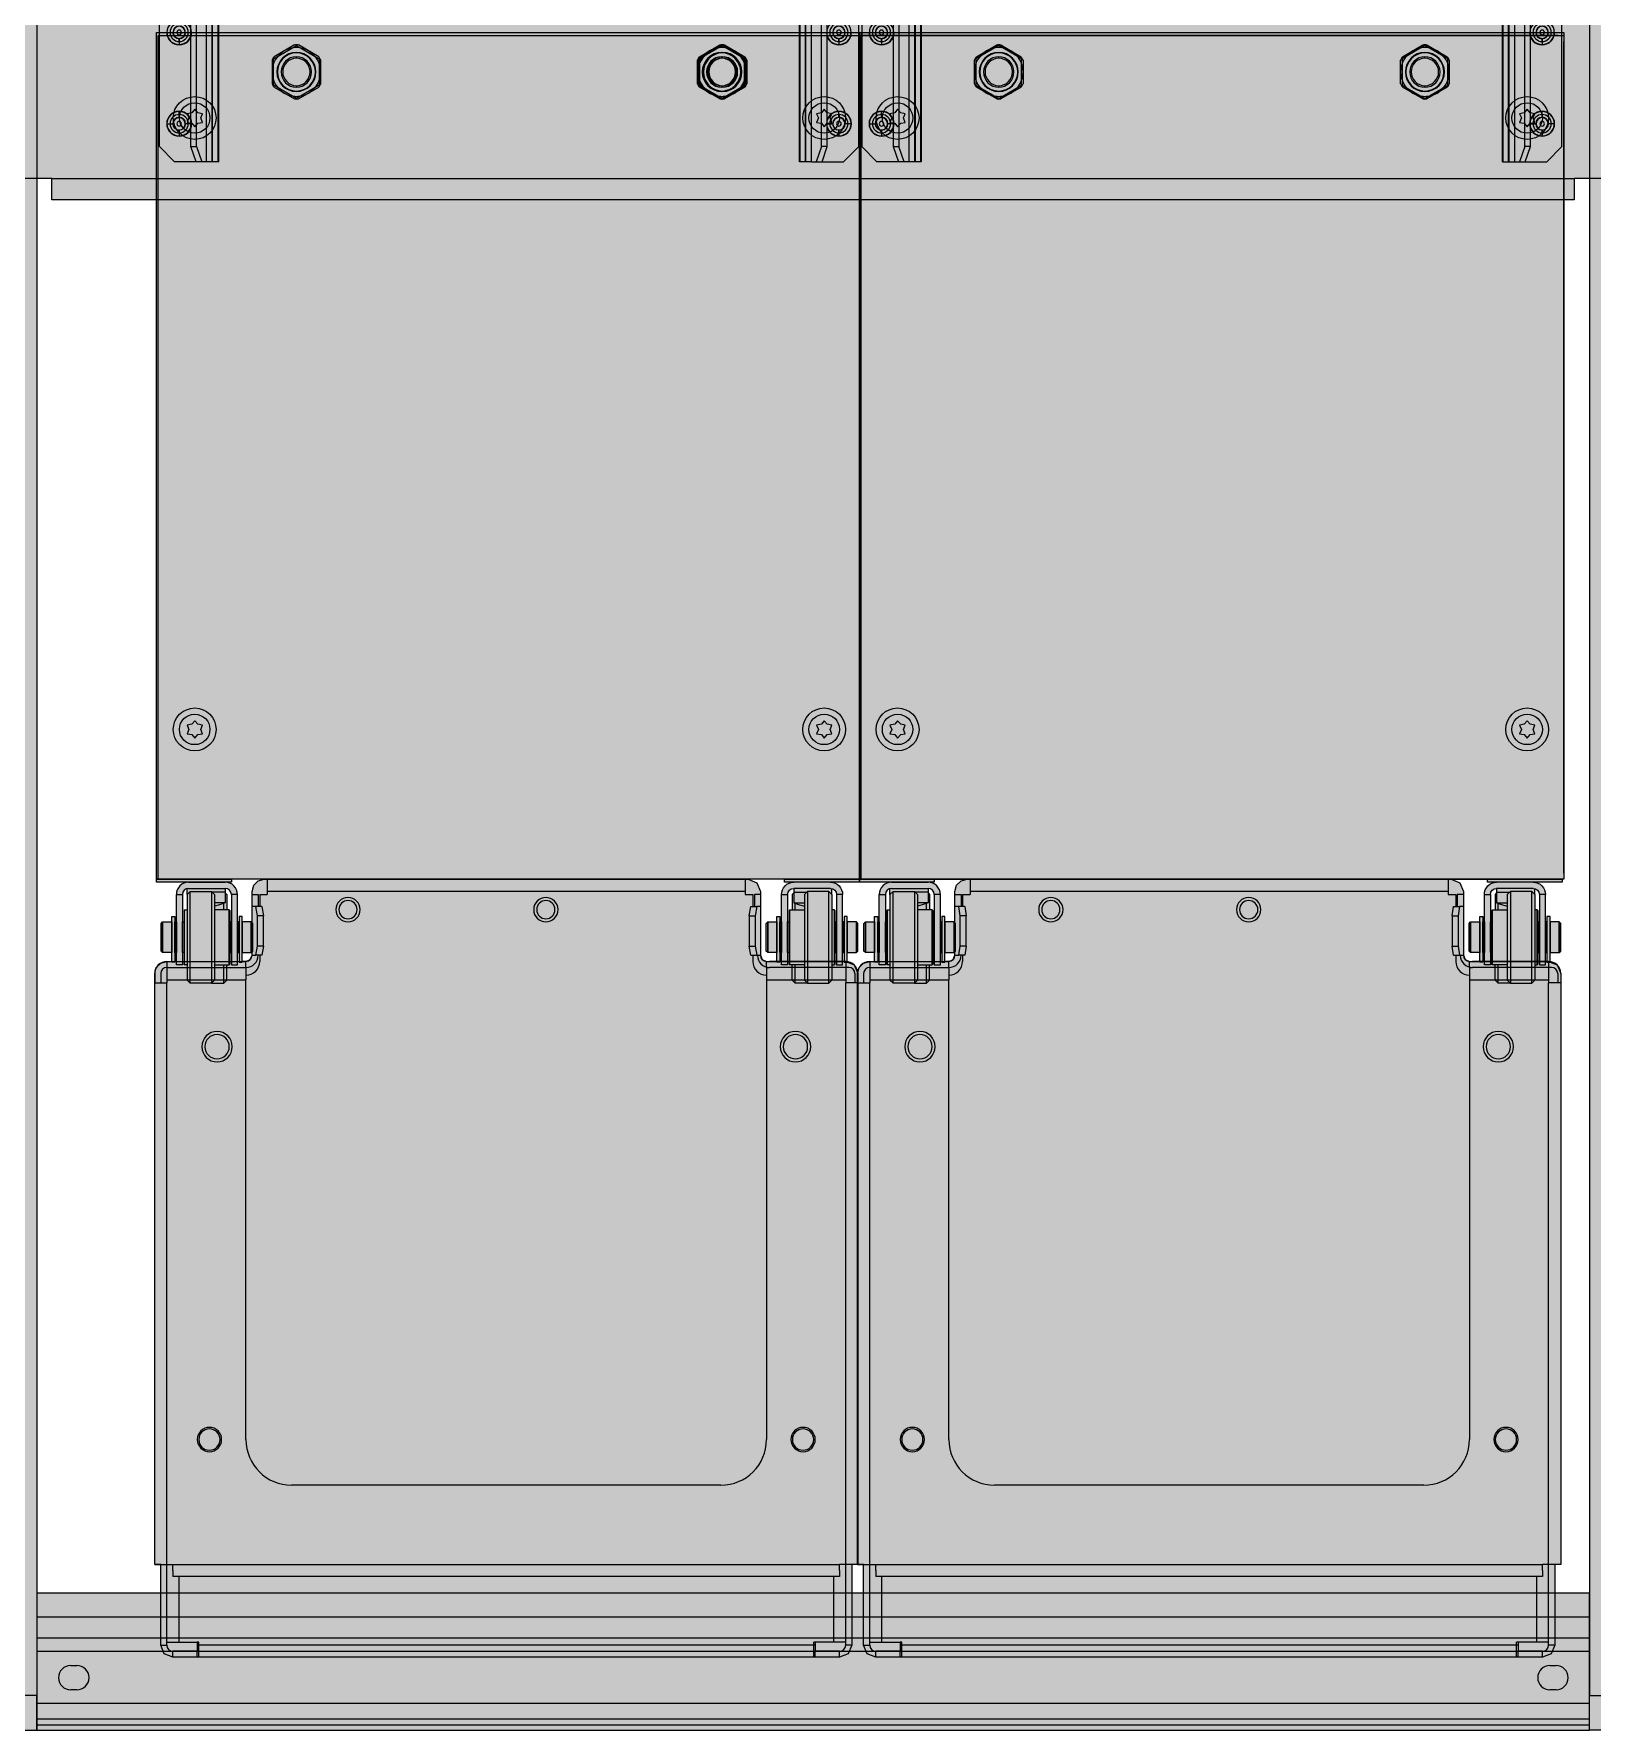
# Model space of a CAD drawing. Header units: millimetres. Extents: x 6914 to 9858, y -2771 to -210.
# Drawn here: x 7358 to 7870, y -2360 to -1803 of the extents above; entities that cross this region are included whole.
import ezdxf

# ---------------------------------------------------------------- set-up
doc = ezdxf.new("R2010")
doc.units = ezdxf.units.MM
doc.layers.get('0').update_dxf_attribs({"lineweight": 9})
for name, color, linetype in [('APPAREILLAGE', 7, 'Continuous'), ('Description Simplified', 7, 'Continuous'), ('HIDDEN', 7, 'Continuous'), ('MAIN-1', 7, 'Continuous'), ('Modules', 7, 'Continuous')]:
    doc.layers.add(name, color=color, linetype=linetype)
for name, color, linetype, lineweight in [('THICK', 7, 'Continuous', 13), ('тонкая', 7, 'Continuous', 13), ('Штриховка шкафов', 7, 'Continuous', 9)]:
    doc.layers.add(name, color=color, linetype=linetype, lineweight=lineweight)

# ---------------------------------------------------------------- blocks, each defined once
blk = doc.blocks.new('VW3A99ACFCB')
at = {"ltscale": 10, "true_color": 0xf0f0f0}
h = blk.add_hatch(color=7, dxfattribs=at)
h.dxf.hatch_style = 1
h.paths.add_polyline_path([(-250, -110), (-250, -103), (-285, -103), (-290, -98), (-290, -12), (-285, -7), (-250, -7), (-250, 0), (250, 0), (250, -7), (285, -7), (290, -12), (290, -98), (285, -103), (250, -103), (250, -110)])
at = {"ltscale": 40}
blk.add_line((-250, -103), (250, -103), dxfattribs=at)
at = {"ltscale": 10}
blk.add_lwpolyline([(-250, -110), (-250, -103), (-285, -103), (-290, -98), (-290, -12), (-285, -7), (-250, -7), (-250, 0), (250, 0), (250, -7), (285, -7), (290, -12), (290, -98), (285, -103), (250, -103), (250, -110), (-250, -110)], dxfattribs=at)
at = {"layer": 'HIDDEN'}
for p, q in [((-199.22, -97.5), (-199.22, -12.5)), ((-199.22, -97.5), (-199.22, -12.5)), ((-197.34, -97.5), (-197.34, -12.5)), ((-197.22, -97.5), (-197.22, -12.5)), ((-195.46, -97.5), (-195.46, -12.5)), ((-195.22, -97.5), (-195.22, -12.5)), ((-4.5, -97.5), (-4.5, -12.5)), ((-4.26, -97.5), (-4.26, -12.5)), ((-2.5, -97.5), (-2.5, -12.5)), ((-2.38, -97.5), (-2.38, -12.5)), ((-0.5, -97.5), (-0.5, -12.5)), ((-0.5, -97.5), (-0.5, -12.5)), ((31.5, -12.5), (31.5, -97.5)), ((31.5, -12.5), (31.5, -97.5)), ((33.38, -12.5), (33.38, -97.5)), ((33.5, -12.5), (33.5, -97.5)), ((35.26, -12.5), (35.26, -97.5)), ((35.5, -12.5), (35.5, -97.5)), ((226.5, -97.5), (226.5, -12.5)), ((226.74, -97.5), (226.74, -12.5)), ((228.5, -97.5), (228.5, -12.5)), ((228.62, -97.5), (228.62, -12.5)), ((230.5, -97.5), (230.5, -12.5)), ((230.5, -97.5), (230.5, -12.5)), ((-214.72, -92.5), (-214.72, -17.5)), ((-204.38, -92.5), (-204.38, -17.5)), ((-202.5, -92.5), (-202.5, -17.5)), ((2.78, -92.5), (2.78, -17.5)), ((4.66, -92.5), (4.66, -17.5)), ((15, -92.5), (15, -17.5)), ((16, -17.5), (16, -92.5)), ((26.34, -17.5), (26.34, -92.5)), ((28.22, -17.5), (28.22, -92.5)), ((233.78, -92.5), (233.78, -17.5)), ((235.66, -92.5), (235.66, -17.5)), ((246, -92.5), (246, -17.5)), ((-208.22, -55.75), (-208.22, -55.75)), ((-208.22, -58), (-208.22, -57)), ((-208.22, -57), (-208.22, -57)), ((-208.22, -57), (-208.22, -59)), ((-208.22, -57), (-208.22, -58)), ((-208.22, -57.05), (-208.22, -57.05)), ((-170.37, -59.14), (-177.07, -63)), ((-170.37, -59.14), (-170.37, -59.14)), ((-169.72, -59.34), (-169.72, -59.34)), ((-169.07, -59.14), (-169.07, -59.14)), ((-162.37, -63), (-169.07, -59.14)), ((-37.35, -63), (-30.65, -59.14)), ((-37.11, -63), (-30.41, -59.14)), ((-30.65, -59.14), (-30.65, -59.14)), ((-30.41, -59.14), (-30.41, -59.14)), ((-30, -59.34), (-30, -59.34)), ((-29.76, -59.34), (-29.76, -59.34)), ((-29.35, -59.14), (-29.35, -59.14)), ((-29.35, -59.14), (-22.65, -63)), ((-29.11, -59.14), (-22.41, -63)), ((-29.11, -59.14), (-29.11, -59.14)), ((8.5, -55.75), (8.5, -55.75)), ((8.5, -58), (8.5, -57)), ((8.5, -57), (8.5, -57)), ((8.5, -57), (8.5, -59)), ((8.5, -57), (8.5, -58)), ((8.5, -57.05), (8.5, -57.05)), ((22.5, -55.75), (22.5, -55.75)), ((22.5, -58), (22.5, -57)), ((22.5, -57), (22.5, -57)), ((22.5, -57), (22.5, -59)), ((22.5, -57), (22.5, -58)), ((22.5, -57.05), (22.5, -57.05)), ((53.65, -63), (60.35, -59.14)), ((60.35, -59.14), (60.35, -59.14)), ((61, -59.34), (61, -59.34)), ((61.65, -59.14), (61.65, -59.14)), ((61.65, -59.14), (68.35, -63)), ((193.65, -63), (200.35, -59.14)), ((200.35, -59.14), (200.35, -59.14)), ((201, -59.34), (201, -59.34)), ((201.65, -59.14), (201.65, -59.14)), ((201.65, -59.14), (208.35, -63)), ((239.5, -55.75), (239.5, -55.75)), ((239.5, -58), (239.5, -57)), ((239.5, -57), (239.5, -57)), ((239.5, -57), (239.5, -59)), ((239.5, -57), (239.5, -58)), ((239.5, -57.05), (239.5, -57.05)), ((-177.72, -64.13), (-177.72, -64.13)), ((-177.72, -64.13), (-177.72, -71.87)), ((-177.22, -63.67), (-177.22, -63.67)), ((-177.07, -63), (-177.07, -63)), ((-169.72, -61.57), (-169.72, -61.57)), ((-169.72, -63), (-169.72, -63)), ((-169.72, -63), (-169.72, -63)), ((-162.37, -63), (-162.37, -63)), ((-162.22, -63.67), (-162.22, -63.67)), ((-161.72, -64.13), (-161.72, -64.13)), ((-161.72, -71.87), (-161.72, -64.13)), ((-38, -64.13), (-38, -64.13)), ((-38, -71.87), (-38, -64.13)), ((-37.76, -64.13), (-37.76, -64.13)), ((-37.76, -71.87), (-37.76, -64.13)), ((-37.5, -63.67), (-37.5, -63.67)), ((-37.35, -63), (-37.35, -63)), ((-37.26, -63.67), (-37.26, -63.67)), ((-37.11, -63), (-37.11, -63)), ((-30, -61.57), (-30, -61.57)), ((-30, -63), (-30, -63)), ((-30, -63), (-30, -63)), ((-29.76, -61.57), (-29.76, -61.57)), ((-29.76, -63), (-29.76, -63)), ((-29.76, -63), (-29.76, -63)), ((-22.65, -63), (-22.65, -63)), ((-22.5, -63.67), (-22.5, -63.67)), ((-22.41, -63), (-22.41, -63)), ((-22.26, -63.67), (-22.26, -63.67)), ((-22, -64.13), (-22, -64.13)), ((-22, -64.13), (-22, -71.87)), ((-21.76, -64.13), (-21.76, -64.13)), ((-21.76, -64.13), (-21.76, -71.87)), ((53, -64.13), (53, -64.13)), ((53, -71.87), (53, -64.13)), ((53.5, -63.67), (53.5, -63.67)), ((53.65, -63), (53.65, -63)), ((61, -61.57), (61, -61.57)), ((61, -63), (61, -63)), ((61, -63), (61, -63)), ((68.35, -63), (68.35, -63)), ((68.5, -63.67), (68.5, -63.67)), ((69, -64.13), (69, -64.13)), ((69, -64.13), (69, -71.87)), ((193, -64.13), (193, -64.13)), ((193, -71.87), (193, -64.13)), ((193.5, -63.67), (193.5, -63.67)), ((193.65, -63), (193.65, -63)), ((201, -61.57), (201, -61.57)), ((201, -63), (201, -63)), ((201, -63), (201, -63)), ((208.35, -63), (208.35, -63)), ((208.5, -63.67), (208.5, -63.67)), ((209, -64.13), (209, -64.13)), ((209, -64.13), (209, -71.87)), ((-177.72, -71.87), (-177.72, -71.87)), ((-177.22, -72.33), (-177.22, -72.33)), ((-175.97, -68), (-175.97, -68)), ((-163.47, -68), (-163.47, -68)), ((-162.22, -72.33), (-162.22, -72.33)), ((-161.72, -71.87), (-161.72, -71.87)), ((-38, -71.87), (-38, -71.87)), ((-37.76, -71.87), (-37.76, -71.87)), ((-37.5, -72.33), (-37.5, -72.33)), ((-37.26, -72.33), (-37.26, -72.33)), ((-36.25, -68), (-36.25, -68)), ((-36.01, -68), (-36.01, -68)), ((-23.75, -68), (-23.75, -68)), ((-23.51, -68), (-23.51, -68)), ((-22.5, -72.33), (-22.5, -72.33)), ((-22.26, -72.33), (-22.26, -72.33)), ((-22, -71.87), (-22, -71.87)), ((-21.76, -71.87), (-21.76, -71.87)), ((53, -71.87), (53, -71.87)), ((53.5, -72.33), (53.5, -72.33)), ((54.75, -68), (54.75, -68)), ((67.25, -68), (67.25, -68)), ((68.5, -72.33), (68.5, -72.33)), ((69, -71.87), (69, -71.87)), ((193, -71.87), (193, -71.87)), ((193.5, -72.33), (193.5, -72.33)), ((194.75, -68), (194.75, -68)), ((207.25, -68), (207.25, -68)), ((208.5, -72.33), (208.5, -72.33)), ((209, -71.87), (209, -71.87)), ((-177.07, -73), (-177.07, -73)), ((-177.07, -73), (-170.37, -76.86)), ((-170.37, -76.86), (-170.37, -76.86)), ((-169.72, -73), (-169.72, -73)), ((-169.72, -73), (-169.72, -73)), ((-169.72, -74.43), (-169.72, -74.43)), ((-169.72, -76.66), (-169.72, -76.66)), ((-169.07, -76.86), (-162.37, -73)), ((-169.07, -76.86), (-169.07, -76.86)), ((-162.37, -73), (-162.37, -73)), ((-37.35, -73), (-37.35, -73)), ((-30.65, -76.86), (-37.35, -73)), ((-37.11, -73), (-37.11, -73)), ((-30.41, -76.86), (-37.11, -73)), ((-30.65, -76.86), (-30.65, -76.86)), ((-30.41, -76.86), (-30.41, -76.86)), ((-30, -73), (-30, -73)), ((-30, -73), (-30, -73)), ((-30, -74.43), (-30, -74.43)), ((-30, -76.66), (-30, -76.66)), ((-29.76, -73), (-29.76, -73)), ((-29.76, -73), (-29.76, -73)), ((-29.76, -74.43), (-29.76, -74.43)), ((-29.76, -76.66), (-29.76, -76.66)), ((-22.65, -73), (-29.35, -76.86)), ((-29.35, -76.86), (-29.35, -76.86)), ((-22.41, -73), (-29.11, -76.86)), ((-29.11, -76.86), (-29.11, -76.86)), ((-22.65, -73), (-22.65, -73)), ((-22.41, -73), (-22.41, -73)), ((53.65, -73), (53.65, -73)), ((60.35, -76.86), (53.65, -73)), ((60.35, -76.86), (60.35, -76.86)), ((61, -73), (61, -73)), ((61, -73), (61, -73)), ((61, -74.43), (61, -74.43)), ((61, -76.66), (61, -76.66)), ((68.35, -73), (61.65, -76.86)), ((61.65, -76.86), (61.65, -76.86)), ((68.35, -73), (68.35, -73)), ((193.65, -73), (193.65, -73)), ((200.35, -76.86), (193.65, -73)), ((200.35, -76.86), (200.35, -76.86)), ((201, -73), (201, -73)), ((201, -73), (201, -73)), ((201, -74.43), (201, -74.43)), ((201, -76.66), (201, -76.66)), ((208.35, -73), (201.65, -76.86)), ((201.65, -76.86), (201.65, -76.86)), ((208.35, -73), (208.35, -73)), ((-208.22, -83), (-208.22, -81)), ((-208.22, -82), (-208.22, -83)), ((-208.22, -83), (-208.22, -82)), ((-208.22, -82.95), (-208.22, -82.95)), ((-208.22, -83), (-208.22, -83)), ((8.5, -83), (8.5, -81)), ((8.5, -82), (8.5, -83)), ((8.5, -83), (8.5, -82)), ((8.5, -82.95), (8.5, -82.95)), ((8.5, -83), (8.5, -83)), ((22.5, -83), (22.5, -81)), ((22.5, -82), (22.5, -83)), ((22.5, -83), (22.5, -82)), ((22.5, -82.95), (22.5, -82.95)), ((22.5, -83), (22.5, -83)), ((239.5, -83), (239.5, -81)), ((239.5, -82), (239.5, -83)), ((239.5, -83), (239.5, -82)), ((239.5, -82.95), (239.5, -82.95)), ((239.5, -83), (239.5, -83)), ((-212.22, -85), (-210.32, -85)), ((-210.32, -85), (-210.32, -85)), ((-208.22, -84.25), (-208.22, -84.25)), ((-208.22, -85.75), (-208.22, -85.75)), ((-208.22, -88), (-208.22, -87)), ((-208.22, -87), (-208.22, -87)), ((-208.22, -87), (-208.22, -89)), ((-208.22, -87), (-208.22, -88)), ((-208.22, -87.05), (-208.22, -87.05)), ((-204.22, -85), (-206.12, -85)), ((-206.12, -85), (-206.12, -85)), ((4.5, -85), (6.4, -85)), ((6.4, -85), (6.4, -85)), ((8.5, -84.25), (8.5, -84.25)), ((8.5, -85.75), (8.5, -85.75)), ((8.5, -88), (8.5, -87)), ((8.5, -87), (8.5, -87)), ((8.5, -87), (8.5, -89)), ((8.5, -87), (8.5, -88)), ((8.5, -87.05), (8.5, -87.05)), ((12.5, -85), (10.6, -85)), ((10.6, -85), (10.6, -85)), ((18.5, -85), (20.4, -85)), ((20.4, -85), (20.4, -85)), ((22.5, -84.25), (22.5, -84.25)), ((22.5, -85.75), (22.5, -85.75)), ((22.5, -88), (22.5, -87)), ((22.5, -87), (22.5, -87)), ((22.5, -87), (22.5, -89)), ((22.5, -87), (22.5, -88)), ((22.5, -87.05), (22.5, -87.05)), ((26.5, -85), (24.6, -85)), ((24.6, -85), (24.6, -85)), ((235.5, -85), (237.4, -85)), ((237.4, -85), (237.4, -85)), ((239.5, -84.25), (239.5, -84.25)), ((239.5, -85.75), (239.5, -85.75)), ((239.5, -88), (239.5, -87)), ((239.5, -87), (239.5, -87)), ((239.5, -87), (239.5, -89)), ((239.5, -87), (239.5, -88)), ((239.5, -87.05), (239.5, -87.05)), ((243.5, -85), (241.6, -85)), ((241.6, -85), (241.6, -85)), ((-214.72, -92.5), (-214.72, -92.5)), ((-209.72, -97.5), (-214.72, -92.5)), ((-202.67, -97.5), (-204.38, -92.5)), ((-204.38, -92.5), (-202.5, -92.5)), ((-202.5, -92.5), (-200.79, -97.5)), ((2.78, -92.5), (1.07, -97.5)), ((4.66, -92.5), (2.78, -92.5)), ((2.95, -97.5), (4.66, -92.5)), ((10, -97.5), (15, -92.5)), ((15, -92.5), (15, -92.5)), ((16, -92.5), (16, -92.5)), ((16, -92.5), (21, -97.5)), ((26.34, -92.5), (28.22, -92.5)), ((26.34, -92.5), (28.05, -97.5)), ((29.93, -97.5), (28.22, -92.5)), ((233.78, -92.5), (232.07, -97.5)), ((235.66, -92.5), (233.78, -92.5)), ((233.95, -97.5), (235.66, -92.5)), ((241, -97.5), (246, -92.5)), ((246, -92.5), (246, -92.5)), ((-209.72, -97.5), (-209.72, -97.5)), ((-199.22, -97.5), (-209.72, -97.5)), ((-199.22, -97.5), (-199.22, -97.5)), ((-195.22, -97.5), (-199.22, -97.5)), ((-197.22, -97.5), (-197.22, -97.5)), ((-195.22, -97.5), (-195.22, -97.5)), ((-4.5, -97.5), (-4.5, -97.5)), ((-0.5, -97.5), (-4.5, -97.5)), ((-2.5, -97.5), (-2.5, -97.5)), ((-0.5, -97.5), (-0.5, -97.5)), ((-0.5, -97.5), (10, -97.5)), ((10, -97.5), (10, -97.5)), ((21, -97.5), (21, -97.5)), ((31.5, -97.5), (21, -97.5)), ((35.5, -97.5), (31.5, -97.5)), ((31.5, -97.5), (31.5, -97.5)), ((33.5, -97.5), (33.5, -97.5)), ((35.5, -97.5), (35.5, -97.5)), ((226.5, -97.5), (226.5, -97.5)), ((226.5, -97.5), (230.5, -97.5)), ((228.5, -97.5), (228.5, -97.5)), ((230.5, -97.5), (230.5, -97.5)), ((230.5, -97.5), (241, -97.5)), ((241, -97.5), (241, -97.5))]:
    blk.add_line(p, q, dxfattribs=at)
for centre, radius, start, end in [((-208.22, -55), 3, 90, 270), ((-208.22, -55), 2.1, 180, 360), ((-208.22, -55), 2.05, 90, 270), ((-208.22, -55), 2, 90, 270), ((-208.22, -55), 2, 90, 270), ((-208.22, -55), 3, 270, 90), ((-208.22, -55), 2.05, 270, 90), ((-208.22, -55), 2, 270, 90), ((-208.22, -55), 2, 270, 90), ((8.5, -55), 3, 90, 270), ((8.5, -55), 2.1, 180, 0), ((8.5, -55), 2.05, 90, 270), ((8.5, -55), 2, 90, 270), ((8.5, -55), 2, 90, 270), ((8.5, -55), 3, 270, 90), ((8.5, -55), 2.05, 270, 90), ((8.5, -55), 2, 270, 90), ((8.5, -55), 2, 270, 90), ((22.5, -55), 3, 90, 270), ((22.5, -55), 2.1, 180, 0), ((22.5, -55), 2.05, 90, 270), ((22.5, -55), 2, 90, 270), ((22.5, -55), 2, 90, 270), ((22.5, -55), 3, 270, 90), ((22.5, -55), 2.05, 270, 90), ((22.5, -55), 2, 270, 90), ((22.5, -55), 2, 270, 90), ((239.5, -55), 3, 90, 270), ((239.5, -55), 2.1, 180, 0), ((239.5, -55), 2.05, 90, 270), ((239.5, -55), 2, 90, 270), ((239.5, -55), 2, 90, 270), ((239.5, -55), 3, 270, 90), ((239.5, -55), 2.05, 270, 90), ((239.5, -55), 2, 270, 90), ((239.5, -55), 2, 270, 90), ((-169.72, -68), 8, 120, 180), ((-169.72, -68), 8, 90, 120), ((-169.72, -68), 8.88, 90, 94.2099), ((-169.72, -68), 8.88, 85.7901, 90), ((-169.72, -68), 8, 60, 90), ((-169.72, -68), 8, 360, 60), ((-30, -68), 8, 120, 180), ((-29.76, -68), 8, 120, 180), ((-30, -68), 8, 90, 120), ((-29.76, -68), 8, 90, 120), ((-30, -68), 8.88, 90, 94.2099), ((-29.76, -68), 8.88, 90, 94.2099), ((-30, -68), 8.88, 85.7901, 90), ((-30, -68), 8, 60, 90), ((-29.76, -68), 8.88, 85.7901, 90), ((-29.76, -68), 8, 60, 90), ((-30, -68), 8, 0, 60), ((-29.76, -68), 8, 0, 60), ((61, -68), 8, 120, 180), ((61, -68), 8, 90, 120), ((61, -68), 8.88, 90, 94.2099), ((61, -68), 8.88, 85.7901, 90), ((61, -68), 8, 60, 90), ((61, -68), 8, 0, 60), ((201, -68), 8, 120, 180), ((201, -68), 8, 90, 120), ((201, -68), 8.88, 90, 94.2099), ((201, -68), 8.88, 85.7901, 90), ((201, -68), 8, 60, 90), ((201, -68), 8, 0, 60), ((-169.72, -68), 8.88, 145.7901, 154.2099), ((-169.72, -68), 6.42, 90, 270), ((-169.72, -68), 6.25, 360, 180), ((-169.72, -68), 6.42, 270, 90), ((-169.72, -68), 8.89, 25.7901, 34.2099), ((-30, -68), 8.89, 145.7901, 154.2099), ((-29.76, -68), 8.89, 145.7901, 154.2099), ((-30, -68), 6.42, 90, 270), ((-30, -68), 6.25, 0, 180), ((-29.76, -68), 6.42, 90, 270), ((-29.76, -68), 6.25, 0, 180), ((-30, -68), 6.42, 270, 90), ((-29.76, -68), 6.42, 270, 90), ((-30, -68), 8.88, 25.7901, 34.2099), ((-29.76, -68), 8.88, 25.7901, 34.2099), ((61, -68), 8.89, 145.7901, 154.2099), ((61, -68), 6.42, 90, 270), ((61, -68), 6.25, 0, 180), ((61, -68), 6.42, 270, 90), ((61, -68), 8.88, 25.7901, 34.2099), ((201, -68), 8.89, 145.7901, 154.2099), ((201, -68), 6.42, 90, 270), ((201, -68), 6.25, 0, 180), ((201, -68), 6.42, 270, 90), ((201, -68), 8.88, 25.7901, 34.2099), ((-169.72, -68), 8, 180, 240), ((-169.72, -68), 8.89, 205.7901, 214.2099), ((-169.72, -68), 6.25, 180, 360), ((-169.72, -68), 8, 300, 360), ((-169.72, -68), 8.88, 325.7901, 334.2099), ((-30, -68), 8, 180, 240), ((-30, -68), 8.88, 205.7901, 214.2099), ((-29.76, -68), 8, 180, 240), ((-29.76, -68), 8.88, 205.7901, 214.2099), ((-30, -68), 6.25, 180, 0), ((-29.76, -68), 6.25, 180, 0), ((-30, -68), 8, 300, 0), ((-29.76, -68), 8, 300, 0), ((-30, -68), 8.89, 325.7901, 334.2099), ((-29.76, -68), 8.89, 325.7901, 334.2099), ((61, -68), 8, 180, 240), ((61, -68), 8.88, 205.7901, 214.2099), ((61, -68), 6.25, 180, 0), ((61, -68), 8, 300, 0), ((61, -68), 8.89, 325.7901, 334.2099), ((201, -68), 8, 180, 240), ((201, -68), 8.88, 205.7901, 214.2099), ((201, -68), 6.25, 180, 0), ((201, -68), 8, 300, 0), ((201, -68), 8.89, 325.7901, 334.2099), ((-169.72, -68), 8, 240, 270), ((-169.72, -68), 8.88, 265.7901, 270), ((-169.72, -68), 8, 270, 300), ((-169.72, -68), 8.88, 270, 274.2099), ((-30, -68), 8, 240, 270), ((-29.76, -68), 8, 240, 270), ((-30, -68), 8.88, 265.7901, 270), ((-29.76, -68), 8.88, 265.7901, 270), ((-30, -68), 8, 270, 300), ((-30, -68), 8.88, 270, 274.2099), ((-29.76, -68), 8, 270, 300), ((-29.76, -68), 8.88, 270, 274.2099), ((61, -68), 8, 240, 270), ((61, -68), 8.88, 265.7901, 270), ((61, -68), 8, 270, 300), ((61, -68), 8.88, 270, 274.2099), ((201, -68), 8, 240, 270), ((201, -68), 8.88, 265.7901, 270), ((201, -68), 8, 270, 300), ((201, -68), 8.88, 270, 274.2099), ((-208.22, -85), 3, 90, 270), ((-208.22, -85), 2.1, 360, 180), ((-208.22, -85), 2.05, 90, 270), ((-208.22, -85), 2, 90, 270), ((-208.22, -85), 2, 90, 270), ((-208.22, -85), 3, 270, 90), ((-208.22, -85), 2.05, 270, 90), ((-208.22, -85), 2, 270, 90), ((-208.22, -85), 2, 270, 90), ((8.5, -85), 3, 90, 270), ((8.5, -85), 2.1, 0, 180), ((8.5, -85), 2.05, 90, 270), ((8.5, -85), 2, 90, 270), ((8.5, -85), 2, 90, 270), ((8.5, -85), 3, 270, 90), ((8.5, -85), 2.05, 270, 90), ((8.5, -85), 2, 270, 90), ((8.5, -85), 2, 270, 90), ((22.5, -85), 3, 90, 270), ((22.5, -85), 2.1, 0, 180), ((22.5, -85), 2.05, 90, 270), ((22.5, -85), 2, 90, 270), ((22.5, -85), 2, 90, 270), ((22.5, -85), 3, 270, 90), ((22.5, -85), 2.05, 270, 90), ((22.5, -85), 2, 270, 90), ((22.5, -85), 2, 270, 90), ((239.5, -85), 3, 90, 270), ((239.5, -85), 2.1, 0, 180), ((239.5, -85), 2.05, 90, 270), ((239.5, -85), 2, 90, 270), ((239.5, -85), 2, 90, 270), ((239.5, -85), 3, 270, 90), ((239.5, -85), 2.05, 270, 90), ((239.5, -85), 2, 270, 90), ((239.5, -85), 2, 270, 90), ((-208.22, -85), 2.1, 180, 360), ((8.5, -85), 2.1, 180, 0), ((22.5, -85), 2.1, 180, 0), ((239.5, -85), 2.1, 180, 0)]:
    blk.add_arc(centre, radius, start, end, dxfattribs=at)
at = {"layer": 'THICK'}
for p, q in [((-177.22, -63.67), (-169.72, -59.34)), ((-169.72, -59.34), (-162.22, -63.67)), ((-30, -59.34), (-37.5, -63.67)), ((-29.76, -59.34), (-37.26, -63.67)), ((-22.5, -63.67), (-30, -59.34)), ((-22.26, -63.67), (-29.76, -59.34)), ((61, -59.34), (53.5, -63.67)), ((68.5, -63.67), (61, -59.34)), ((201, -59.34), (193.5, -63.67)), ((208.5, -63.67), (201, -59.34)), ((-177.22, -72.33), (-177.22, -63.67)), ((-169.72, -63.5), (-169.72, -63)), ((-162.22, -63.67), (-162.22, -72.33)), ((-37.5, -63.67), (-37.5, -72.33)), ((-37.26, -63.67), (-37.26, -72.33)), ((-30, -63.5), (-30, -63)), ((-29.76, -63.5), (-29.76, -63)), ((-22.5, -72.33), (-22.5, -63.67)), ((-22.26, -72.33), (-22.26, -63.67)), ((53.5, -63.67), (53.5, -72.33)), ((61, -63.5), (61, -63)), ((68.5, -72.33), (68.5, -63.67)), ((193.5, -63.67), (193.5, -72.33)), ((201, -63.5), (201, -63)), ((208.5, -72.33), (208.5, -63.67)), ((-169.72, -76.66), (-177.22, -72.33)), ((-162.22, -72.33), (-169.72, -76.66)), ((-37.5, -72.33), (-30, -76.66)), ((-37.26, -72.33), (-29.76, -76.66)), ((-30, -76.66), (-22.5, -72.33)), ((-29.76, -76.66), (-22.26, -72.33)), ((53.5, -72.33), (61, -76.66)), ((61, -76.66), (68.5, -72.33)), ((193.5, -72.33), (201, -76.66)), ((201, -76.66), (208.5, -72.33)), ((-169.72, -72.5), (-169.72, -73)), ((-30, -72.5), (-30, -73)), ((-29.76, -72.5), (-29.76, -73)), ((61, -72.5), (61, -73)), ((201, -72.5), (201, -73)), ((-212.32, -85), (-212.22, -85)), ((-204.12, -85), (-204.22, -85)), ((4.4, -85), (4.5, -85)), ((12.6, -85), (12.5, -85)), ((18.4, -85), (18.5, -85)), ((26.6, -85), (26.5, -85)), ((235.4, -85), (235.5, -85)), ((243.6, -85), (243.5, -85))]:
    blk.add_line(p, q, dxfattribs=at)
for centre, radius, start, end in [((-208.22, -55), 4.1, 180, 360), ((-208.22, -55), 4, 90, 270), ((-208.22, -55), 0.75, 90, 270), ((-208.22, -55), 4, 270, 90), ((-208.22, -55), 0.75, 270, 90), ((8.5, -55), 4.1, 180, 0), ((8.5, -55), 4, 90, 270), ((8.5, -55), 0.75, 90, 270), ((8.5, -55), 4, 270, 90), ((8.5, -55), 0.75, 270, 90), ((22.5, -55), 4.1, 180, 0), ((22.5, -55), 4, 90, 270), ((22.5, -55), 0.75, 90, 270), ((22.5, -55), 4, 270, 90), ((22.5, -55), 0.75, 270, 90), ((239.5, -55), 4.1, 180, 0), ((239.5, -55), 4, 90, 270), ((239.5, -55), 0.75, 90, 270), ((239.5, -55), 4, 270, 90), ((239.5, -55), 0.75, 270, 90), ((-169.72, -68), 5, 90, 270), ((-169.72, -68), 4.5, 90, 270), ((-169.72, -68), 5, 270, 90), ((-169.72, -68), 4.5, 270, 90), ((-30, -68), 5, 90, 270), ((-29.76, -68), 5, 90, 270), ((-30, -68), 4.5, 90, 270), ((-29.76, -68), 4.5, 90, 270), ((-30, -68), 5, 270, 90), ((-30, -68), 4.5, 270, 90), ((-29.76, -68), 5, 270, 90), ((-29.76, -68), 4.5, 270, 90), ((61, -68), 5, 90, 270), ((61, -68), 4.5, 90, 270), ((61, -68), 5, 270, 90), ((61, -68), 4.5, 270, 90), ((201, -68), 5, 90, 270), ((201, -68), 4.5, 90, 270), ((201, -68), 5, 270, 90), ((201, -68), 4.5, 270, 90), ((-208.22, -85), 4.1, 360, 180), ((-208.22, -85), 4, 90, 270), ((-208.22, -85), 4, 270, 90), ((8.5, -85), 4.1, 0, 180), ((8.5, -85), 4, 90, 270), ((8.5, -85), 4, 270, 90), ((22.5, -85), 4.1, 0, 180), ((22.5, -85), 4, 90, 270), ((22.5, -85), 4, 270, 90), ((239.5, -85), 4.1, 0, 180), ((239.5, -85), 4, 90, 270), ((239.5, -85), 4, 270, 90), ((-208.22, -85), 4.1, 180, 360), ((-208.22, -85), 0.75, 90, 270), ((-208.22, -85), 0.75, 270, 90), ((8.5, -85), 4.1, 180, 0), ((8.5, -85), 0.75, 90, 270), ((8.5, -85), 0.75, 270, 90), ((22.5, -85), 4.1, 180, 0), ((22.5, -85), 0.75, 90, 270), ((22.5, -85), 0.75, 270, 90), ((239.5, -85), 4.1, 180, 0), ((239.5, -85), 0.75, 90, 270), ((239.5, -85), 0.75, 270, 90)]:
    blk.add_arc(centre, radius, start, end, dxfattribs=at)
blk = doc.blocks.new('VW3A99ACA02_front')
at = {"ltscale": 40, "true_color": 0xf0f0f0}
blk.add_hatch(color=7, dxfattribs=at).paths.add_polyline_path([(-80, 0), (79, 0), (81.83, -1.17), (83, -4), (83, -25), (83.59, -26.41), (85, -27), (111, -27), (113.83, -28.17), (115, -31), (115, -225), (113, -225), (113, -251.5), (111.83, -254.33), (109, -255.5), (-110, -255.5), (-112.83, -254.33), (-114, -251.5), (-114, -225), (-115.99, -225), (-116, -34), (-116, -31), (-115.46, -29), (-114, -27.54), (-112, -27), (-86, -27), (-84.59, -26.41), (-84, -25), (-84, -4), (-83.46, -2), (-82, -0.54)])
at = {"ltscale": 40}
blk.add_lwpolyline([(-116, -34), (-116, -31), (-115.46, -29), (-114, -27.54), (-112, -27), (-86, -27), (-84.59, -26.41), (-84, -25), (-84, -4), (-83.46, -2), (-82, -0.54), (-80, 0), (-79, 0), (79, 0), (81.83, -1.17), (83, -4), (83, -25), (83.59, -26.41), (85, -27), (111, -27), (113.83, -28.17), (115, -31), (115, -225), (113, -225), (113, -251.5), (111.83, -254.33), (109, -255.5), (-110, -255.5), (-112.83, -254.33), (-114, -251.5), (-114, -225), (-115.99, -225), (-116, -34), (-116, -31)], dxfattribs=at)
at = {"layer": 'MAIN-1'}
for p, q in [((-79, 0), (-79, -4)), ((78, 0), (78, -4)), ((-84, -5), (-82, -5)), ((-82, -5), (-82, -9)), ((-81.5, -5), (-79, -5)), ((-81.5, -5), (-81.5, -9)), ((78, -4), (-79, -4)), ((-79, -4), (-79, -5)), ((78, -4), (78, -5)), ((78, -5), (80.5, -5)), ((80.5, -5), (80.5, -9)), ((83, -5), (81, -5)), ((81, -5), (81, -9)), ((-82.78, -9), (-83.94, -9)), ((-82.26, -12), (-82.78, -9)), ((-80.81, -9), (-82.78, -9)), ((-80.81, -9), (-80.29, -12)), ((79.29, -12), (79.81, -9)), ((79.81, -9), (81.78, -9)), ((81.78, -9), (81.26, -12)), ((82.94, -9), (81.78, -9)), ((-82.26, -22), (-82.26, -12)), ((-80.29, -12), (-82.26, -12)), ((-80.29, -22), (-80.29, -12)), ((79.29, -12), (81.26, -12)), ((79.29, -12), (79.29, -22)), ((81.26, -12), (81.26, -22)), ((-82.78, -25), (-82.26, -22)), ((-80.29, -22), (-82.26, -22)), ((-80.29, -22), (-80.81, -25)), ((79.29, -22), (81.26, -22)), ((79.81, -25), (79.29, -22)), ((81.26, -22), (81.78, -25)), ((-112, -27), (-87, -27)), ((-112, -27), (-112, -29)), ((-86, -27), (-87, -27)), ((-86, -29), (-86, -27)), ((-83.94, -25), (-82.78, -25)), ((-80.81, -25), (-82.78, -25)), ((-81.5, -25), (-81.5, -27)), ((79.81, -25), (81.78, -25)), ((80.5, -25), (80.5, -27)), ((81.78, -25), (82.94, -25)), ((85, -27), (86, -27)), ((85, -29), (85, -27)), ((111, -27), (86, -27)), ((111, -27), (111, -29)), ((-116, -31), (-116, -34)), ((-114, -31), (-114, -34)), ((-112, -29), (-87, -29)), ((-112, -29), (-112, -30.25)), ((-112, -30.25), (-112, -33)), ((-112, -33), (-112, -34)), ((-112, -33), (-86, -33)), ((-87, -29), (-86, -29)), ((-86, -29), (-86, -33)), ((-86, -184), (-86, -33)), ((85, -29), (85, -31)), ((85, -29), (86, -29)), ((85, -29), (85, -33)), ((85, -33), (111, -33)), ((85, -33), (85, -184)), ((112, -29), (86, -29)), ((111, -29), (111, -30.25)), ((111, -30.25), (111, -33)), ((111, -33), (111, -34)), ((114, -31), (114, -34)), ((-116, -34), (-112, -34)), ((-116, -225), (-116, -34)), ((-112, -225), (-112, -34)), ((111, -225), (111, -34)), ((115, -34), (111, -34)), ((70, -199), (-71, -199)), ((-116, -225), (-115.99, -225)), ((-115.99, -225), (-112, -225)), ((-112, -251.5), (-112, -225)), ((-112, -225), (-110, -225)), ((-110, -225), (109, -225)), ((-110, -227), (-110, -225)), ((-110, -227), (-110, -229)), ((111, -225), (109, -225)), ((109, -227), (109, -225)), ((109, -227), (109, -229)), ((111, -251.5), (111, -225)), ((114.99, -225), (111, -225)), ((-107, -229), (-110, -229)), ((-108, -250.5), (-108, -229)), ((106, -229), (-107, -229)), ((109, -229), (106, -229)), ((107, -229), (107, -250.5)), ((-112, -250.5), (-108, -250.5)), ((-108, -250.5), (-102, -250.5)), ((-101.5, -250.5), (-102, -250.5)), ((-102, -250.5), (-102, -253.5)), ((-101.5, -251.5), (-101.5, -250.5)), ((100.5, -251.5), (100.5, -250.5)), ((101, -250.5), (100.5, -250.5)), ((107, -250.5), (101, -250.5)), ((101, -250.5), (101, -253.5)), ((111, -250.5), (107, -250.5)), ((-114, -251.5), (-112, -251.5)), ((-110, -255.5), (-110, -253.5)), ((-102, -253.5), (-110, -253.5)), ((-102, -255.5), (-102, -253.5)), ((100.5, -251.5), (-101.5, -251.5)), ((-101.5, -255.5), (-101.5, -251.5)), ((100.5, -255.5), (100.5, -251.5)), ((101, -251.5), (100.5, -251.5)), ((109, -253.5), (101, -253.5)), ((101, -255.5), (101, -253.5)), ((109, -255.5), (109, -253.5)), ((113, -251.5), (111, -251.5))]:
    blk.add_line(p, q, dxfattribs=at)
for centre, radius, start, end in [((-52.5, -10), 4, 0, 180), ((-52.5, -10), 4, 180, 0), ((-52.5, -10), 3, 90, 270), ((-52.5, -10), 3, 270, 90), ((12.5, -10), 4, 0, 180), ((12.5, -10), 4, 180, 0), ((12.5, -10), 3, 90, 270), ((12.5, -10), 3, 270, 90), ((-112, -31), 4, 90, 180), ((-86, -25), 4, 270, 0), ((-86, -25), 2, 270, 0), ((-86, -27), 4.5, 270, 0), ((85, -27), 4.5, 180, 270), ((86, -25), 4, 180, 270), ((85, -25), 2, 180, 270), ((111, -31), 4, 0, 90), ((-112, -31), 2, 90, 180), ((112, -31), 2, 360, 90), ((-95.5, -55), 5, 90, 180), ((-95.5, -55), 5, 0, 90), ((94.5, -55), 5, 90, 180), ((94.5, -55), 5, 0, 90), ((-95.5, -55), 5, 180, 270), ((-95.5, -55), 4, 90, 180), ((-95.5, -55), 4, 180, 0), ((-95.5, -55), 4, 0, 90), ((-95.5, -55), 5, 270, 0), ((94.5, -55), 5, 180, 270), ((94.5, -55), 4, 90, 180), ((94.5, -55), 4, 180, 0), ((94.5, -55), 4, 0, 90), ((94.5, -55), 5, 270, 0), ((-98, -184), 4, 0, 180), ((-98, -184), 3.5, 0, 180), ((97, -184), 4, 0, 180), ((97, -184), 3.5, 0, 180), ((-98, -184), 4, 180, 0), ((-98, -184), 3.5, 180, 0), ((-71, -184), 15, 180, 270), ((70, -184), 15, 270, 0), ((97, -184), 4, 180, 0), ((97, -184), 3.5, 180, 0), ((-110, -251.5), 2, 180, 270), ((109, -251.5), 2, 270, 0)]:
    blk.add_arc(centre, radius, start, end, dxfattribs=at)
blk = doc.blocks.new('ethaetheth')
at = {"layer": 'Штриховка шкафов', "ltscale": 40, "true_color": 0xc5c7c4}
h = blk.add_hatch(color=9, dxfattribs=at)
h.paths.add_polyline_path([(-16.06, 1.01), (8.03, 1.01), (8.03, 0), (6.03, 0), (-6.03, 0), (-16.56, 0), (-16.56, 1.01)])
h.paths.add_polyline_path([(-16.06, 1.01), (8.03, 1.01), (8.03, 0), (6.03, 0), (-6.03, 0), (-16.56, 0), (-16.56, 1.01)])
h.paths.add_polyline_path([(7.33, -9.04), (7.53, -9.24), (7.53, -13.05), (7.53, -23.09), (7.53, -26.9), (7.33, -27.1)])
h.paths.add_polyline_path([(5.52, -9.04), (6.52, -9.04), (7.33, -9.04), (7.33, -27.1), (6.52, -27.1), (5.52, -27.1), (2.51, -27.1), (2.51, -9.04)])
h.paths.add_polyline_path([(2.51, -27.1), (5.52, -27.1), (5.52, -33.13), (1.5, -33.13), (2.51, -32.12)])
h.paths.add_polyline_path([(5.52, -27.1), (6.52, -27.1), (6.52, -32.12), (5.52, -33.13)])
h.paths.add_polyline_path([(6.52, -9.04), (7.33, -9.04), (7.33, -27.1), (6.52, -27.1), (5.52, -27.1), (2.51, -27.1), (2.51, -9.04), (5.52, -9.04)])
h.paths.add_polyline_path([(7.53, -13.05), (8.03, -13.05), (8.03, -23.09), (7.53, -23.09)])
h.paths.add_polyline_path([(8.03, -4.02), (10.04, -4.02), (10.04, -13.05), (10.04, -23.09), (10.04, -27.1), (8.03, -27.1), (8.03, -23.09), (8.03, -13.05)])
h.paths.add_polyline_path([(10.04, -13.05), (10.54, -13.05), (10.54, -23.09), (10.04, -23.09)])
h.paths.add_polyline_path([(10.54, -11.23), (11.55, -11.23), (11.55, -13.05), (11.55, -23.09), (11.55, -26.25), (10.54, -26.25), (10.54, -23.09), (10.54, -13.05)])
h.paths.add_polyline_path([(11.55, -13.05), (14.56, -13.05), (14.56, -23.09), (11.55, -23.09)])
h.paths.add_polyline_path([(14.56, -13.05), (15.06, -13.55), (15.06, -22.59), (14.56, -23.09)])
h.paths.add_polyline_path([(1.7, -3.21), (6.02, -3.21), (6.02, -3.51), (6.02, -6.77), (2.51, -6.77), (2.51, -4.02)])
h.paths.add_polyline_path([(2.51, -6.77), (6.02, -6.77), (5.52, -6.95), (4.08, -7.47), (2.51, -7.84)])
h.paths.add_polyline_path([(2.51, -7.84), (4.08, -7.47), (5.52, -6.95), (5.52, -9.04), (2.51, -9.04)])
h.paths.add_polyline_path([(5.52, -6.95), (6.02, -6.77), (6.02, -3.51), (6.52, -4.02), (6.52, -9.04), (5.52, -9.04)])
h.paths.add_polyline_path([(-6.02, -2.01), (6.02, -2.01), (6.02, -3.21), (1.7, -3.21), (1.5, -3.01), (-5.52, -3.01), (-6.53, -4.02), (-6.53, -2.07, -0.063166)])
h.paths.add_polyline_path([(-6.03, 0), (6.03, 0, -0.415306), (10.04, -4.02), (8.03, -4.02, 0.414105), (6.02, -2.01), (-6.02, -2.01, 0.063166), (-6.53, -2.07, 0.341993), (-8.03, -4.02), (-10.04, -4.02, -0.415306)])
h.paths.add_polyline_path([(-14.56, -13.05), (-11.55, -13.05), (-11.55, -23.09), (-14.56, -23.09)])
h.paths.add_polyline_path([(-15.06, -13.55), (-14.56, -13.05), (-14.56, -23.09), (-15.06, -22.59)])
h.paths.add_polyline_path([(-11.55, -11.23), (-10.54, -11.23), (-10.54, -13.05), (-10.54, -23.09), (-10.54, -26.25), (-11.55, -26.25), (-11.55, -23.09), (-11.55, -13.05)])
h.paths.add_polyline_path([(-10.54, -13.05), (-10.04, -13.05), (-10.04, -23.09), (-10.54, -23.09)])
h.paths.add_polyline_path([(-10.04, -4.02), (-8.03, -4.02), (-8.03, -13.05), (-8.03, -23.09), (-8.03, -27.1), (-10.04, -27.1), (-10.04, -23.09), (-10.04, -13.05)])
h.paths.add_polyline_path([(-8.03, -13.05), (-7.53, -13.05), (-7.53, -23.09), (-8.03, -23.09)])
h.paths.add_polyline_path([(-7.53, -9.24), (-7.33, -9.04), (-7.33, -27.1), (-7.53, -26.9), (-7.53, -23.09), (-7.53, -13.05)])
h.paths.add_polyline_path([(-7.33, -9.04), (-6.53, -9.04), (-6.53, -27.1), (-7.33, -27.1)])
h.paths.add_polyline_path([(-6.53, -4.02), (-5.52, -3.01), (-5.52, -33.13), (-6.53, -32.12), (-6.53, -27.1), (-6.53, -9.04)])
h.paths.add_polyline_path([(-5.52, -3.01), (1.5, -3.01), (1.5, -33.13), (-5.52, -33.13)])
h.paths.add_polyline_path([(1.7, -3.21), (2.51, -4.02), (2.51, -6.77), (2.51, -7.84), (2.51, -9.04), (2.51, -27.1), (2.51, -32.12), (1.5, -33.13), (1.5, -3.01)])
h.paths.add_polyline_path([(2.51, -9.04), (5.52, -9.04), (6.52, -9.04), (7.33, -9.04), (7.33, -27.1), (6.52, -27.1), (5.52, -27.1), (2.51, -27.1)])
at = {"ltscale": 40}
for p, q in [((-6.02, 0), (6.02, 0)), ((-6.53, -4.02), (-6.53, -2.07)), ((-6.02, -2.01), (6.02, -2.01)), ((1.5, -3.01), (1.5, -33.13)), ((6.02, -3.21), (1.7, -3.21)), ((6.02, -2.01), (6.02, -6.77)), ((6.02, -3.51), (6.52, -4.02)), ((6.52, -4.02), (6.52, -9.04)), ((6.02, -6.77), (2.51, -6.77)), ((4.08, -7.47), (2.51, -7.84)), ((6.02, -6.77), (4.08, -7.47)), ((5.52, -9.04), (5.52, -6.95)), ((5.52, -33.13), (5.52, -27.1)), ((6.52, -32.12), (6.52, -27.1)), ((1.5, -33.13), (5.52, -33.13)), ((5.52, -33.13), (6.52, -32.12))]:
    blk.add_line(p, q, dxfattribs=at)
for points in [[(-8.03, -27.1), (-10.04, -27.1), (-10.04, -4.02), (-8.03, -4.02)], [(8.03, -27.1), (10.04, -27.1), (10.04, -4.02), (8.03, -4.02)], [(-14.56, -13.05), (-11.55, -13.05), (-11.55, -23.09), (-14.56, -23.09)], [(-11.55, -11.23), (-10.54, -11.23), (-10.54, -26.25), (-11.55, -26.25)], [(-10.54, -13.05), (-10.04, -13.05), (-10.04, -23.09), (-10.54, -23.09)], [(-8.03, -13.05), (-7.53, -13.05), (-7.53, -23.09), (-8.03, -23.09)], [(8.03, -13.05), (7.53, -13.05), (7.53, -23.09), (8.03, -23.09)], [(10.54, -13.05), (10.04, -13.05), (10.04, -23.09), (10.54, -23.09)], [(11.55, -11.23), (10.54, -11.23), (10.54, -26.25), (11.55, -26.25)], [(14.56, -13.05), (11.55, -13.05), (11.55, -23.09), (14.56, -23.09)]]:
    blk.add_lwpolyline(points, close=True, dxfattribs=at)
for points in [[(-5.52, -3.01), (-6.53, -4.02), (-6.53, -32.12), (-5.52, -33.13), (-5.52, -3.01), (1.5, -3.01), (2.51, -4.02), (2.51, -32.12), (1.5, -33.13), (-5.52, -33.13)], [(-7.33, -9.04), (-7.53, -9.24), (-7.53, -26.9), (-7.33, -27.1), (-7.33, -9.04), (-6.53, -9.04), (-6.53, -27.1), (-7.33, -27.1)], [(7.33, -9.04), (7.53, -9.24), (7.53, -26.9), (7.33, -27.1), (7.33, -9.04), (2.51, -9.04), (2.51, -27.1), (7.33, -27.1)], [(-15.06, -13.55), (-14.56, -13.05), (-14.56, -23.09), (-15.06, -22.59), (-15.06, -13.55)], [(15.06, -13.55), (14.56, -13.05), (14.56, -23.09), (15.06, -22.59), (15.06, -13.55)]]:
    blk.add_lwpolyline(points, dxfattribs=at)
for centre, radius, start, end in [((-6.03, -4), 4, 89.8647, 180.2137), ((6.03, -4), 4, 359.7863, 90.1353), ((-6.02, -4.02), 2.01, 90.089, 180.0677), ((6.02, -4.02), 2.01, 359.9323, 89.911)]:
    blk.add_arc(centre, radius, start, end, dxfattribs=at)
blk = doc.blocks.new('tjsryfyhkf')
at = {"ltscale": 40, "true_color": 0xf0f0f0}
h = blk.add_hatch(color=7, dxfattribs=at)
edge = h.paths.add_edge_path()
edge.add_arc((0, 0), 7.03, 0, 360)
blk.add_lwpolyline([(-2.52, 1.4), (-1.9, 0), (-2.52, -1.46), (-0.95, -1.68), (0, -2.91), (1.01, -1.68), (2.52, -1.46), (1.96, 0), (2.52, 1.4), (1.01, 1.68), (0, 2.86), (-0.95, 1.68), (-2.52, 1.4), (-1.9, 0)])
at = {"ltscale": 40}
for radius in [7.03, 5.01]:
    blk.add_circle((0, 0), radius, dxfattribs=at)
blk = doc.blocks.new('Из_буфера7475')
at = {"ltscale": 40}
h = blk.add_hatch(color=252, dxfattribs=at)
h.paths.add_polyline_path([(90.85, -1674.29), (115.45, -1674.29), (115.45, -1675.29), (90.85, -1675.29)])
h.paths.add_polyline_path([(-90.85, -1675.29), (-115.44, -1675.29), (-115.44, -1674.29), (-90.85, -1674.29)])
h.paths.add_polyline_path([(-115.44, -1396.21), (115.95, -1396.21), (115.95, -1674.29), (-115.44, -1674.29)])
for points in [[(-115.44, -1396.21), (115.95, -1396.21), (115.95, -1674.29), (-115.44, -1674.29)], [(-114.94, -1397.21), (115.95, -1397.21), (115.95, -1674.29), (-114.94, -1674.29)], [(-90.85, -1675.29), (-115.44, -1675.29), (-115.44, -1674.29), (-90.85, -1674.29)], [(90.85, -1674.29), (115.45, -1674.29), (115.45, -1675.29), (90.85, -1675.29)]]:
    blk.add_lwpolyline(points, close=True, dxfattribs=at)
for p in [(-102.9, -1424.32), (103.9, -1424.32), (-102.9, -1625.1), (103.9, -1625.1)]:
    blk.add_blockref('tjsryfyhkf', p, dxfattribs=at)
at = {"layer": 'тонкая', "ltscale": 40}
blk.add_blockref('ethaetheth', (-98.88, -1675.29), dxfattribs=at)
at = {"layer": 'тонкая', "ltscale": 40, "xscale": -1}
blk.add_blockref('ethaetheth', (99.89, -1675.29), dxfattribs=at)
blk = doc.blocks.new('Из_буфера21322')
at = {"ltscale": 100, "true_color": 0xc5c7c4}
h = blk.add_hatch(color=9, dxfattribs=at)
h.paths.add_polyline_path([(-255, -1998.7), (255, -1998.7), (255, -1953.7), (-255, -1953.7)])
h.paths.add_polyline_path([(-300, -1998.7), (-255, -1998.7), (-255, -1987.3), (-300, -1987.3)])
h.paths.add_polyline_path([(300, 1.3), (255, 1.3), (255, -9.7), (300, -9.7)])
h.paths.add_polyline_path([(-255, 0), (255, 0), (255, -45), (-255, -45)])
h.paths.add_polyline_path([(-300, -9.7), (-255, -9.7), (-255, -1987.3), (-300, -1987.3)])
h.paths.add_polyline_path([(-300, 1.3), (-255, 1.3), (-255, -9.7), (-300, -9.7)])
h = blk.add_hatch(color=9, dxfattribs=at)
h.paths.add_polyline_path([(300, -1998.7), (255, -1998.7), (255, -1987.3), (300, -1987.3)])
h.paths.add_polyline_path([(300, -9.7), (255, -9.7), (255, -1987.3), (300, -1987.3)])
at = {"ltscale": 100}
for points in [[(-300, -9.7), (-255, -9.7), (-255, -1987.3), (-300, -1987.3)], [(300, -9.7), (255, -9.7), (255, -1987.3), (300, -1987.3)], [(-255, -1998.7), (255, -1998.7), (255, -1953.7), (-255, -1953.7)], [(-300, -1998.7), (-255, -1998.7), (-255, -1987.3), (-300, -1987.3)], [(300, -1998.7), (255, -1998.7), (255, -1987.3), (300, -1987.3)]]:
    blk.add_lwpolyline(points, close=True, dxfattribs=at)
at = {"layer": 'THICK'}
for p, q in [((255, -236.25), (255, -1960.75)), ((-254.9, -1961.5), (255, -1961.5)), ((-254.9, -1968.38), (255, -1968.38)), ((-254.9, -1972.83), (255, -1972.83)), ((-243.9, -1977.5), (-241.9, -1977.5)), ((242, -1977.5), (244, -1977.5)), ((-241.9, -1985.5), (-243.9, -1985.5)), ((244, -1985.5), (242, -1985.5)), ((-255, -1989.9), (255, -1989.9)), ((-255, -1995), (255, -1995)), ((-255, -1997), (255, -1997)), ((-248, -1997), (-248, -1997)), ((-248, -1997), (-248, -1997)), ((-247.13, -1997), (-247.13, -1997)), ((-247.13, -1997), (-247.12, -1997)), ((-247.12, -1997), (-247.12, -1997)), ((-247.12, -1997), (-247.11, -1997)), ((-247.11, -1997), (-247.1, -1997)), ((-247.1, -1997), (-247.1, -1997)), ((-225, -1997), (-225, -1997)), ((-225, -1997), (-225, -1997)), ((-225, -1997), (-225, -1997)), ((-225, -1997), (-225, -1997)), ((-200, -1997), (-200, -1997)), ((-200, -1997), (-200, -1997)), ((-200, -1997), (-200, -1997)), ((-200, -1997), (-200, -1997)), ((-175, -1997), (-175, -1997)), ((-175, -1997), (-175, -1997)), ((-175, -1997), (-175, -1997)), ((-175, -1997), (-175, -1997)), ((-150, -1997), (-150, -1997)), ((-150, -1997), (-150, -1997)), ((-150, -1997), (-150, -1997)), ((-150, -1997), (-150, -1997)), ((-125, -1997), (-125, -1997)), ((-125, -1997), (-125, -1997)), ((-125, -1997), (-125, -1997)), ((-125, -1997), (-125, -1997)), ((-100, -1997), (-100, -1997)), ((-100, -1997), (-100, -1997)), ((-100, -1997), (-100, -1997)), ((-100, -1997), (-100, -1997)), ((-75, -1997), (-75, -1997)), ((-75, -1997), (-75, -1997)), ((-75, -1997), (-75, -1997)), ((-75, -1997), (-75, -1997)), ((-50, -1997), (-50, -1997)), ((-50, -1997), (-50, -1997)), ((-50, -1997), (-50, -1997)), ((-50, -1997), (-50, -1997)), ((-25, -1997), (-25, -1997)), ((-25, -1997), (-25, -1997)), ((-25, -1997), (-25, -1997)), ((-25, -1997), (-25, -1997)), ((0, -1997), (0, -1997)), ((0, -1997), (0, -1997)), ((0, -1997), (0, -1997)), ((0, -1997), (0, -1997)), ((25, -1997), (25, -1997)), ((25, -1997), (25, -1997)), ((25, -1997), (25, -1997)), ((25, -1997), (25, -1997)), ((50, -1997), (50, -1997)), ((50, -1997), (50, -1997)), ((50, -1997), (50, -1997)), ((50, -1997), (50, -1997)), ((75, -1997), (75, -1997)), ((75, -1997), (75, -1997)), ((75, -1997), (75, -1997)), ((75, -1997), (75, -1997)), ((100, -1997), (100, -1997)), ((100, -1997), (100, -1997)), ((100, -1997), (100, -1997)), ((100, -1997), (100, -1997)), ((125, -1997), (125, -1997)), ((125, -1997), (125, -1997)), ((125, -1997), (125, -1997)), ((125, -1997), (125, -1997)), ((150, -1997), (150, -1997)), ((150, -1997), (150, -1997)), ((150, -1997), (150, -1997)), ((150, -1997), (150, -1997)), ((175, -1997), (175, -1997)), ((175, -1997), (175, -1997)), ((175, -1997), (175, -1997)), ((175, -1997), (175, -1997)), ((200, -1997), (200, -1997)), ((200, -1997), (200, -1997)), ((200, -1997), (200, -1997)), ((200, -1997), (200, -1997))]:
    blk.add_line(p, q, dxfattribs=at)
for centre, start, end in [((-243.9, -1981.5), 90, 180), ((-243.9, -1981.5), 180, 270), ((-241.9, -1981.5), 0, 90), ((-241.9, -1981.5), 270, 0), ((242, -1981.5), 90, 180), ((242, -1981.5), 180, 270), ((244, -1981.5), 0, 90), ((244, -1981.5), 270, 0)]:
    blk.add_arc(centre, 4, start, end, dxfattribs=at)
blk = doc.blocks.new('Из_буфера27170')
at = {"layer": 'THICK'}
for p, q in [((250, -1998.3), (250, -1998.3)), ((250, -1998.3), (250, -1998.3)), ((250, -1998.3), (250, -1998.3)), ((250, -1998.3), (250, -1998.3)), ((275, -1998.3), (275, -1998.3)), ((275, -1998.3), (275, -1998.3)), ((275, -1998.3), (275, -1998.3)), ((275, -1998.3), (275, -1998.3))]:
    blk.add_line(p, q, dxfattribs=at)
blk = doc.blocks.new('Из_буфера601')
at = {"ltscale": 40}
blk.add_blockref('Из_буфера27170', (-200, 0), dxfattribs=at)

msp = doc.modelspace()

# ---------------------------------------------------------------- hatches: boundary and pattern name
at = {"ltscale": 40}
h = msp.add_hatch(color=252, dxfattribs=at)
h.paths.add_polyline_path([(7835.88, -2080.84), (7860.47, -2080.84), (7860.47, -2081.84), (7835.88, -2081.84)])
h.paths.add_polyline_path([(7654.17, -2081.84), (7629.58, -2081.84), (7629.58, -2080.84), (7654.17, -2080.84)])
h.paths.add_polyline_path([(7629.58, -1802.76), (7860.98, -1802.76), (7860.98, -2080.84), (7629.58, -2080.84)])

# ---------------------------------------------------------------- linework, layer by layer
for points in [[(7629.58, -1802.76), (7860.98, -1802.76), (7860.98, -2080.84), (7629.58, -2080.84)], [(7630.08, -1803.77), (7860.98, -1803.77), (7860.98, -2080.84), (7630.08, -2080.84)], [(7654.17, -2081.84), (7629.58, -2081.84), (7629.58, -2080.84), (7654.17, -2080.84)], [(7835.88, -2080.84), (7860.47, -2080.84), (7860.47, -2081.84), (7835.88, -2081.84)]]:
    msp.add_lwpolyline(points, close=True, dxfattribs=at)
at = {"layer": 'Modules', "color": 250, "lineweight": 18}
for points in [[(7632.09, -1803.77), (7632.09, -1803.77), (7630.08, -1803.77), (7630.08, -1803.77)], [(7858.97, -1803.77), (7858.97, -1803.77), (7632.09, -1803.77), (7632.09, -1803.77)], [(7860.98, -2078.83), (7860.98, -2078.83), (7860.98, -1805.77), (7860.98, -1805.77)], [(7632.09, -2080.84), (7632.09, -2080.84), (7858.97, -2080.84), (7858.97, -2080.84)], [(7835.88, -2081.84), (7835.88, -2081.84), (7835.88, -2080.84), (7835.88, -2080.84)]]:
    msp.add_open_spline(points, degree=3, dxfattribs=at)

# ---------------------------------------------------------------- block references
for name, p in [('Из_буфера21322', (7614.41, -361.55)), ('Из_буфера7475', (7514.13, -406.55))]:
    msp.add_blockref(name, p)
at = {"ltscale": 40}
for name, p in [('VW3A99ACFCB', (7614.35, -1747.76)), ('tjsryfyhkf', (7642.13, -1830.87)), ('tjsryfyhkf', (7848.93, -1830.87)), ('tjsryfyhkf', (7642.13, -2031.65)), ('tjsryfyhkf', (7848.93, -2031.65))]:
    msp.add_blockref(name, p, dxfattribs=at)
at = {"layer": 'Description Simplified', "ltscale": 40}
for p in [(7514.08, -2080.84), (7744.97, -2080.84)]:
    msp.add_blockref('VW3A99ACA02_front', p, dxfattribs=at)
at = {"layer": 'тонкая', "ltscale": 40}
msp.add_blockref('ethaetheth', (7646.14, -2081.84), dxfattribs=at)
at = {"layer": 'тонкая', "ltscale": 40, "xscale": -1}
msp.add_blockref('ethaetheth', (7844.91, -2081.84), dxfattribs=at)

# ---------------------------------------------------------------- next in the draw order: block references
at = {"layer": 'APPAREILLAGE'}
msp.add_blockref('Из_буфера601', (7314.41, -360.25), dxfattribs=at)

doc.saveas('drawing.dxf')
